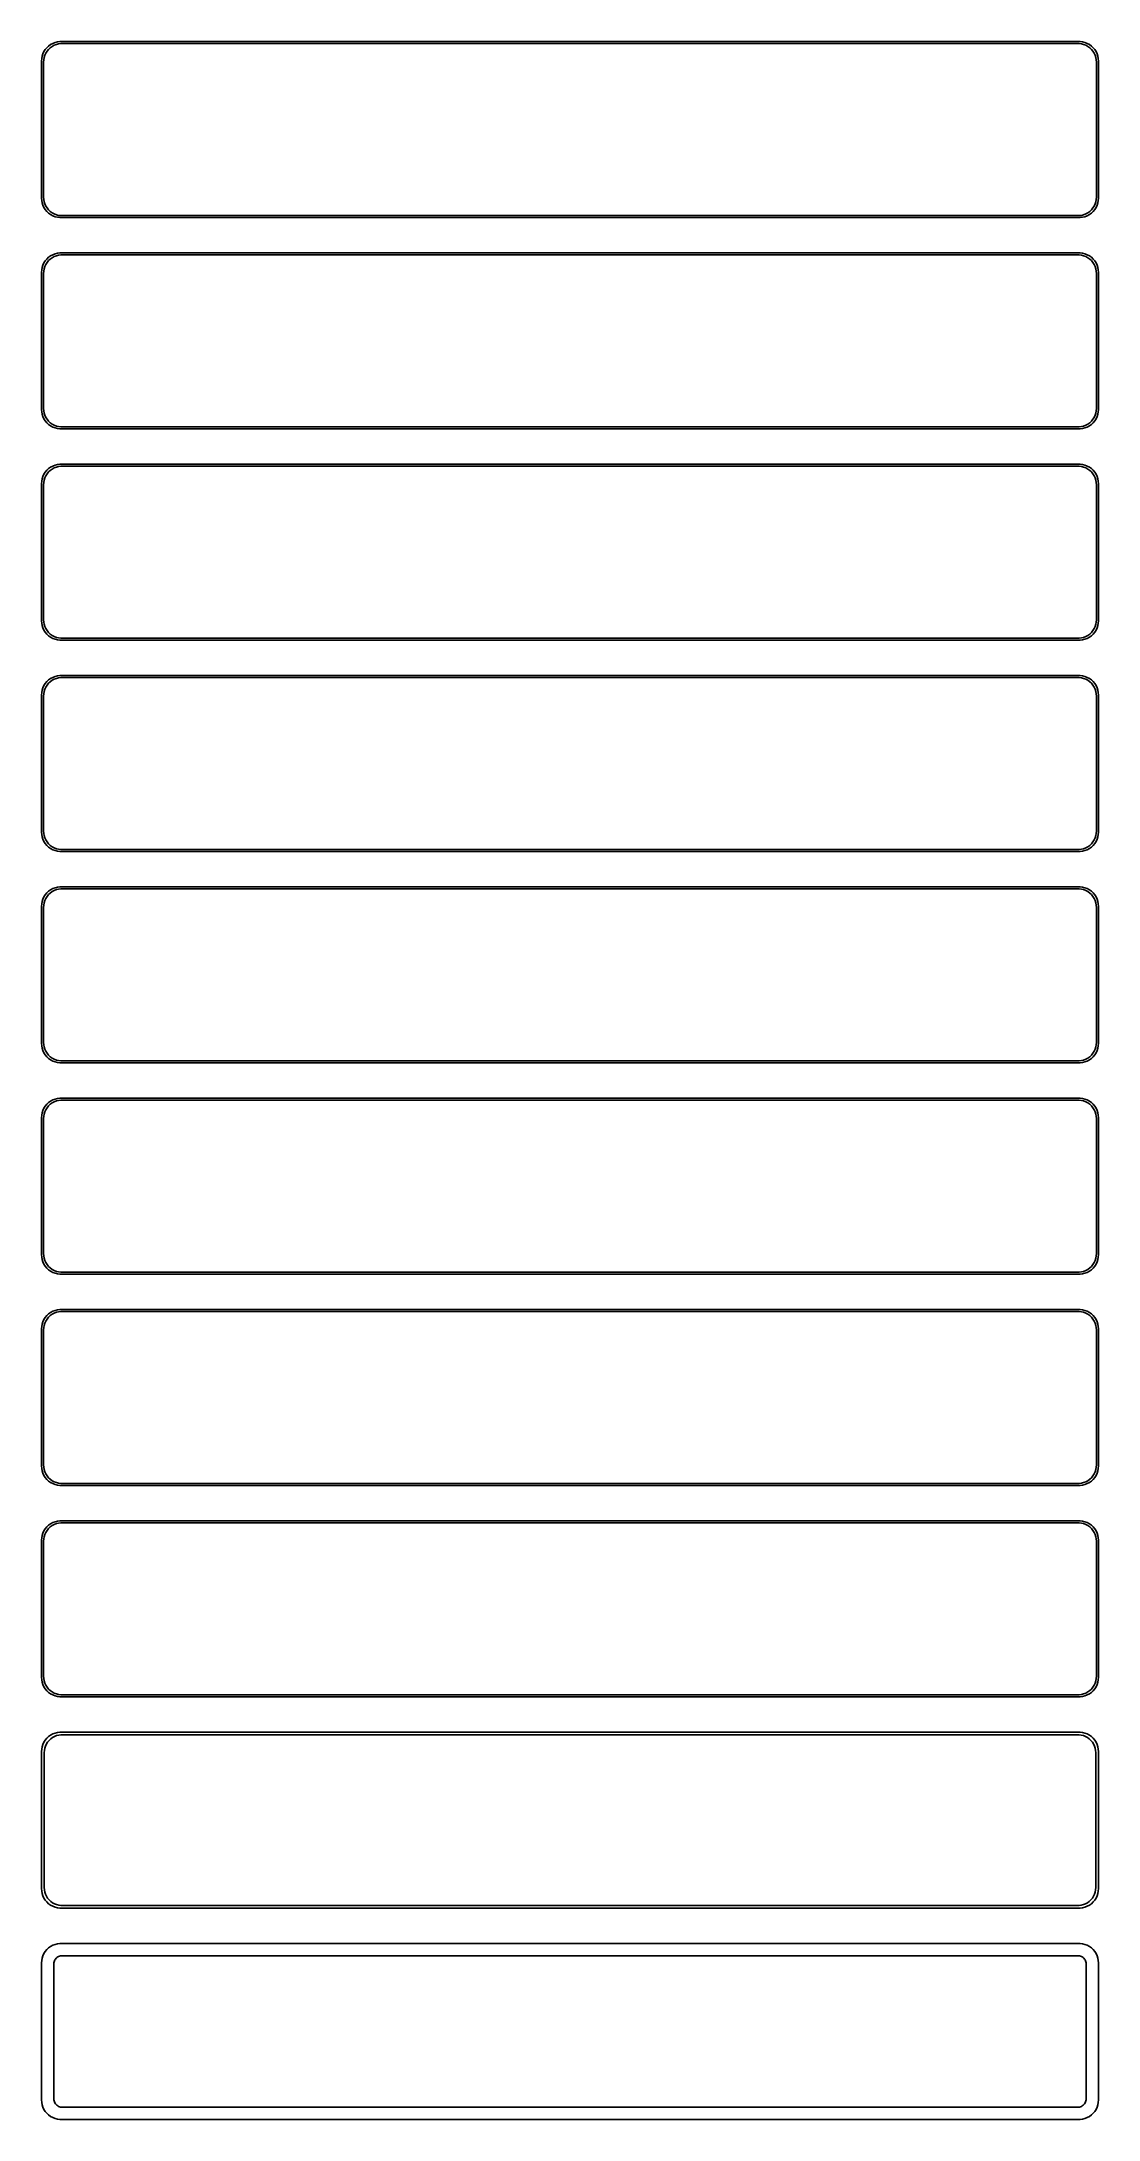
# Model space of a CAD drawing. Header units: metres. Extents: x -135 to 135, y 518 to 1048.
import ezdxf

# ---------------------------------------------------------------- set-up
doc = ezdxf.new("R2010")
doc.units = ezdxf.units.M

msp = doc.modelspace()

# ---------------------------------------------------------------- linework, layer by layer
for p, q in [((-134.045, 1046.44), (-134.382, 1045.91)), ((-133.645, 1046.92), (-134.045, 1046.44)), ((-133.912, 1045.54), (-133.593, 1046.04)), ((-133.187, 1047.35), (-133.645, 1046.92)), ((-133.593, 1046.04), (-133.213, 1046.5)), ((-133.213, 1046.5), (-132.778, 1046.91)), ((-132.679, 1047.72), (-133.187, 1047.35)), ((-132.778, 1046.91), (-132.295, 1047.26)), ((-132.129, 1048.02), (-132.679, 1047.72)), ((-132.295, 1047.26), (-131.772, 1047.55)), ((-131.545, 1048.26), (-132.129, 1048.02)), ((-131.772, 1047.55), (-131.218, 1047.77)), ((-130.937, 1048.41), (-131.545, 1048.26)), ((-131.218, 1047.77), (-130.64, 1047.92)), ((-130.314, 1048.49), (-130.937, 1048.41)), ((-130.64, 1047.92), (-130.048, 1047.99)), ((130.314, 1048.49), (-130.314, 1048.49)), ((-130.048, 1047.99), (130.048, 1047.99)), ((130.048, 1047.99), (130.64, 1047.92)), ((130.937, 1048.41), (130.314, 1048.49)), ((130.64, 1047.92), (131.218, 1047.77)), ((131.545, 1048.26), (130.937, 1048.41)), ((131.218, 1047.77), (131.772, 1047.55)), ((132.129, 1048.02), (131.545, 1048.26)), ((131.772, 1047.55), (132.295, 1047.26)), ((132.679, 1047.72), (132.129, 1048.02)), ((132.295, 1047.26), (132.778, 1046.91)), ((133.187, 1047.35), (132.679, 1047.72)), ((132.778, 1046.91), (133.213, 1046.5)), ((133.645, 1046.92), (133.187, 1047.35)), ((133.213, 1046.5), (133.593, 1046.04)), ((133.593, 1046.04), (133.912, 1045.54)), ((134.045, 1046.44), (133.645, 1046.92)), ((134.382, 1045.91), (134.045, 1046.44)), ((-134.961, 1044.13), (-135, 1043.5)), ((-135, 1043.5), (-135, 1008.5)), ((-134.843, 1044.74), (-134.961, 1044.13)), ((-134.649, 1045.34), (-134.843, 1044.74)), ((-134.382, 1045.91), (-134.649, 1045.34)), ((-134.5, 1043.25), (-134.463, 1043.85)), ((-134.5, 1008.75), (-134.5, 1043.25)), ((-134.463, 1043.85), (-134.351, 1044.43)), ((-134.351, 1044.43), (-134.166, 1045)), ((-134.166, 1045), (-133.912, 1045.54)), ((133.912, 1045.54), (134.166, 1045)), ((134.166, 1045), (134.351, 1044.43)), ((134.351, 1044.43), (134.463, 1043.85)), ((134.649, 1045.34), (134.382, 1045.91)), ((134.463, 1043.85), (134.5, 1043.25)), ((134.5, 1043.25), (134.5, 1008.75)), ((134.843, 1044.74), (134.649, 1045.34)), ((134.961, 1044.13), (134.843, 1044.74)), ((135, 1043.5), (134.961, 1044.13)), ((135, 1008.5), (135, 1043.5)), ((-135, 1008.5), (-134.961, 1007.87)), ((-134.961, 1007.87), (-134.843, 1007.26)), ((-134.843, 1007.26), (-134.649, 1006.66)), ((-134.649, 1006.66), (-134.382, 1006.09)), ((-134.463, 1008.15), (-134.5, 1008.75)), ((-134.351, 1007.57), (-134.463, 1008.15)), ((-134.382, 1006.09), (-134.045, 1005.56)), ((-134.166, 1007), (-134.351, 1007.57)), ((-133.912, 1006.46), (-134.166, 1007)), ((-134.045, 1005.56), (-133.645, 1005.08)), ((-133.593, 1005.96), (-133.912, 1006.46)), ((-133.645, 1005.08), (-133.187, 1004.65)), ((-133.213, 1005.5), (-133.593, 1005.96)), ((-132.778, 1005.09), (-133.213, 1005.5)), ((-133.187, 1004.65), (-132.679, 1004.28)), ((-132.295, 1004.74), (-132.778, 1005.09)), ((-132.679, 1004.28), (-132.129, 1003.98)), ((-131.772, 1004.45), (-132.295, 1004.74)), ((-132.129, 1003.98), (-131.545, 1003.74)), ((-131.218, 1004.23), (-131.772, 1004.45)), ((-131.545, 1003.74), (-130.937, 1003.59)), ((-130.64, 1004.08), (-131.218, 1004.23)), ((-130.937, 1003.59), (-130.314, 1003.51)), ((-130.048, 1004.01), (-130.64, 1004.08)), ((130.048, 1004.01), (-130.048, 1004.01)), ((130.64, 1004.08), (130.048, 1004.01)), ((130.314, 1003.51), (130.937, 1003.59)), ((131.218, 1004.23), (130.64, 1004.08)), ((130.937, 1003.59), (131.545, 1003.74)), ((131.772, 1004.45), (131.218, 1004.23)), ((131.545, 1003.74), (132.129, 1003.98)), ((132.295, 1004.74), (131.772, 1004.45)), ((132.129, 1003.98), (132.679, 1004.28)), ((132.778, 1005.09), (132.295, 1004.74)), ((132.679, 1004.28), (133.187, 1004.65)), ((133.213, 1005.5), (132.778, 1005.09)), ((133.187, 1004.65), (133.645, 1005.08)), ((133.593, 1005.96), (133.213, 1005.5)), ((133.912, 1006.46), (133.593, 1005.96)), ((133.645, 1005.08), (134.045, 1005.56)), ((134.166, 1007), (133.912, 1006.46)), ((134.045, 1005.56), (134.382, 1006.09)), ((134.351, 1007.57), (134.166, 1007)), ((134.463, 1008.15), (134.351, 1007.57)), ((134.382, 1006.09), (134.649, 1006.66)), ((134.5, 1008.75), (134.463, 1008.15)), ((134.649, 1006.66), (134.843, 1007.26)), ((134.843, 1007.26), (134.961, 1007.87)), ((134.961, 1007.87), (135, 1008.5)), ((-130.314, 1003.51), (130.314, 1003.51)), ((-133.187, 993.353), (-133.645, 992.923)), ((-132.679, 993.722), (-133.187, 993.353)), ((-132.778, 992.91), (-132.295, 993.261)), ((-132.129, 994.024), (-132.679, 993.722)), ((-132.295, 993.261), (-131.772, 993.548)), ((-131.545, 994.255), (-132.129, 994.024)), ((-131.772, 993.548), (-131.218, 993.768)), ((-130.937, 994.411), (-131.545, 994.255)), ((-131.218, 993.768), (-130.64, 993.916)), ((-130.314, 994.49), (-130.937, 994.411)), ((-130.64, 993.916), (-130.048, 993.991)), ((130.314, 994.49), (-130.314, 994.49)), ((-130.048, 993.991), (130.048, 993.991)), ((130.048, 993.991), (130.64, 993.916)), ((130.937, 994.411), (130.314, 994.49)), ((130.64, 993.916), (131.218, 993.768)), ((131.545, 994.255), (130.937, 994.411)), ((131.218, 993.768), (131.772, 993.548)), ((132.129, 994.024), (131.545, 994.255)), ((131.772, 993.548), (132.295, 993.261)), ((132.679, 993.722), (132.129, 994.024)), ((132.295, 993.261), (132.778, 992.91)), ((133.187, 993.353), (132.679, 993.722)), ((133.645, 992.923), (133.187, 993.353)), ((-134.961, 990.127), (-135, 989.5)), ((-135, 989.5), (-135, 954.5)), ((-134.843, 990.743), (-134.961, 990.127)), ((-134.649, 991.341), (-134.843, 990.743)), ((-134.382, 991.909), (-134.649, 991.341)), ((-134.5, 989.25), (-134.463, 989.845)), ((-134.5, 954.75), (-134.5, 989.25)), ((-134.463, 989.845), (-134.351, 990.431)), ((-134.045, 992.439), (-134.382, 991.909)), ((-134.351, 990.431), (-134.166, 990.999)), ((-134.166, 990.999), (-133.912, 991.538)), ((-133.645, 992.923), (-134.045, 992.439)), ((-133.912, 991.538), (-133.593, 992.042)), ((-133.593, 992.042), (-133.213, 992.502)), ((-133.213, 992.502), (-132.778, 992.91)), ((132.778, 992.91), (133.213, 992.502)), ((133.213, 992.502), (133.593, 992.042)), ((133.593, 992.042), (133.912, 991.538)), ((134.045, 992.439), (133.645, 992.923)), ((133.912, 991.538), (134.166, 990.999)), ((134.382, 991.909), (134.045, 992.439)), ((134.166, 990.999), (134.351, 990.431)), ((134.351, 990.431), (134.463, 989.845)), ((134.649, 991.341), (134.382, 991.909)), ((134.463, 989.845), (134.5, 989.25)), ((134.5, 989.25), (134.5, 954.75)), ((134.843, 990.743), (134.649, 991.341)), ((134.961, 990.127), (134.843, 990.743)), ((135, 989.5), (134.961, 990.127)), ((135, 954.5), (135, 989.5)), ((-135, 954.5), (-134.961, 953.873)), ((-134.961, 953.873), (-134.843, 953.257)), ((-134.843, 953.257), (-134.649, 952.659)), ((-134.649, 952.659), (-134.382, 952.091)), ((-134.463, 954.155), (-134.5, 954.75)), ((-134.351, 953.569), (-134.463, 954.155)), ((-134.382, 952.091), (-134.045, 951.561)), ((-134.166, 953.001), (-134.351, 953.569)), ((-133.912, 952.462), (-134.166, 953.001)), ((-134.045, 951.561), (-133.645, 951.077)), ((-133.593, 951.958), (-133.912, 952.462)), ((-133.645, 951.077), (-133.187, 950.647)), ((-133.213, 951.498), (-133.593, 951.958)), ((-132.778, 951.09), (-133.213, 951.498)), ((-133.187, 950.647), (-132.679, 950.278)), ((-132.295, 950.739), (-132.778, 951.09)), ((-131.772, 950.452), (-132.295, 950.739)), ((132.295, 950.739), (131.772, 950.452)), ((132.778, 951.09), (132.295, 950.739)), ((132.679, 950.278), (133.187, 950.647)), ((133.213, 951.498), (132.778, 951.09)), ((133.187, 950.647), (133.645, 951.077)), ((133.593, 951.958), (133.213, 951.498)), ((133.912, 952.462), (133.593, 951.958)), ((133.645, 951.077), (134.045, 951.561)), ((134.166, 953.001), (133.912, 952.462)), ((134.045, 951.561), (134.382, 952.091)), ((134.351, 953.569), (134.166, 953.001)), ((134.463, 954.155), (134.351, 953.569)), ((134.382, 952.091), (134.649, 952.659)), ((134.5, 954.75), (134.463, 954.155)), ((134.649, 952.659), (134.843, 953.257)), ((134.843, 953.257), (134.961, 953.873)), ((134.961, 953.873), (135, 954.5)), ((-132.679, 950.278), (-132.129, 949.976)), ((-132.129, 949.976), (-131.545, 949.745)), ((-131.218, 950.232), (-131.772, 950.452)), ((-131.545, 949.745), (-130.937, 949.589)), ((-130.64, 950.084), (-131.218, 950.232)), ((-130.937, 949.589), (-130.314, 949.51)), ((-130.048, 950.009), (-130.64, 950.084)), ((-130.314, 949.51), (130.314, 949.51)), ((130.048, 950.009), (-130.048, 950.009)), ((130.64, 950.084), (130.048, 950.009)), ((130.314, 949.51), (130.937, 949.589)), ((131.218, 950.232), (130.64, 950.084)), ((130.937, 949.589), (131.545, 949.745)), ((131.772, 950.452), (131.218, 950.232)), ((131.545, 949.745), (132.129, 949.976)), ((132.129, 949.976), (132.679, 950.278)), ((-132.129, 940.024), (-132.679, 939.722)), ((-131.545, 940.255), (-132.129, 940.024)), ((-130.937, 940.411), (-131.545, 940.255)), ((-131.218, 939.768), (-130.64, 939.916)), ((-130.314, 940.49), (-130.937, 940.411)), ((-130.64, 939.916), (-130.048, 939.991)), ((130.314, 940.49), (-130.314, 940.49)), ((-130.048, 939.991), (130.048, 939.991)), ((130.048, 939.991), (130.64, 939.916)), ((130.937, 940.411), (130.314, 940.49)), ((130.64, 939.916), (131.218, 939.768)), ((131.545, 940.255), (130.937, 940.411)), ((132.129, 940.024), (131.545, 940.255)), ((132.679, 939.722), (132.129, 940.024)), ((-134.961, 936.127), (-135, 935.5)), ((-135, 935.5), (-135, 900.5)), ((-134.843, 936.743), (-134.961, 936.127)), ((-134.649, 937.341), (-134.843, 936.743)), ((-134.382, 937.909), (-134.649, 937.341)), ((-134.5, 935.25), (-134.463, 935.845)), ((-134.5, 900.75), (-134.5, 935.25)), ((-134.463, 935.845), (-134.351, 936.431)), ((-134.045, 938.439), (-134.382, 937.909)), ((-134.351, 936.431), (-134.166, 936.999)), ((-134.166, 936.999), (-133.912, 937.538)), ((-133.645, 938.923), (-134.045, 938.439)), ((-133.912, 937.538), (-133.593, 938.042)), ((-133.187, 939.353), (-133.645, 938.923)), ((-133.593, 938.042), (-133.213, 938.502)), ((-133.213, 938.502), (-132.778, 938.91)), ((-132.679, 939.722), (-133.187, 939.353)), ((-132.778, 938.91), (-132.295, 939.261)), ((-132.295, 939.261), (-131.772, 939.548)), ((-131.772, 939.548), (-131.218, 939.768)), ((131.218, 939.768), (131.772, 939.548)), ((131.772, 939.548), (132.295, 939.261)), ((132.295, 939.261), (132.778, 938.91)), ((133.187, 939.353), (132.679, 939.722)), ((132.778, 938.91), (133.213, 938.502)), ((133.645, 938.923), (133.187, 939.353)), ((133.213, 938.502), (133.593, 938.042)), ((133.593, 938.042), (133.912, 937.538)), ((134.045, 938.439), (133.645, 938.923)), ((133.912, 937.538), (134.166, 936.999)), ((134.382, 937.909), (134.045, 938.439)), ((134.166, 936.999), (134.351, 936.431)), ((134.351, 936.431), (134.463, 935.845)), ((134.649, 937.341), (134.382, 937.909)), ((134.463, 935.845), (134.5, 935.25)), ((134.5, 935.25), (134.5, 900.75)), ((134.843, 936.743), (134.649, 937.341)), ((134.961, 936.127), (134.843, 936.743)), ((135, 935.5), (134.961, 936.127)), ((135, 900.5), (135, 935.5)), ((-135, 900.5), (-134.961, 899.873)), ((-134.961, 899.873), (-134.843, 899.257)), ((-134.843, 899.257), (-134.649, 898.659)), ((-134.649, 898.659), (-134.382, 898.091)), ((-134.463, 900.155), (-134.5, 900.75)), ((-134.351, 899.569), (-134.463, 900.155)), ((-134.382, 898.091), (-134.045, 897.561)), ((-134.166, 899.001), (-134.351, 899.569)), ((-133.912, 898.462), (-134.166, 899.001)), ((-134.045, 897.561), (-133.645, 897.077)), ((-133.593, 897.958), (-133.912, 898.462)), ((-133.213, 897.498), (-133.593, 897.958)), ((-132.778, 897.09), (-133.213, 897.498)), ((133.213, 897.498), (132.778, 897.09)), ((133.593, 897.958), (133.213, 897.498)), ((133.912, 898.462), (133.593, 897.958)), ((133.645, 897.077), (134.045, 897.561)), ((134.166, 899.001), (133.912, 898.462)), ((134.045, 897.561), (134.382, 898.091)), ((134.351, 899.569), (134.166, 899.001)), ((134.463, 900.155), (134.351, 899.569)), ((134.382, 898.091), (134.649, 898.659)), ((134.5, 900.75), (134.463, 900.155)), ((134.649, 898.659), (134.843, 899.257)), ((134.843, 899.257), (134.961, 899.873)), ((134.961, 899.873), (135, 900.5)), ((-133.645, 897.077), (-133.187, 896.647)), ((-133.187, 896.647), (-132.679, 896.278)), ((-132.295, 896.739), (-132.778, 897.09)), ((-132.679, 896.278), (-132.129, 895.976)), ((-131.772, 896.452), (-132.295, 896.739)), ((-132.129, 895.976), (-131.545, 895.745)), ((-131.218, 896.232), (-131.772, 896.452)), ((-131.545, 895.745), (-130.937, 895.589)), ((-130.64, 896.084), (-131.218, 896.232)), ((-130.937, 895.589), (-130.314, 895.51)), ((-130.048, 896.009), (-130.64, 896.084)), ((-130.314, 895.51), (130.314, 895.51)), ((130.048, 896.009), (-130.048, 896.009)), ((130.64, 896.084), (130.048, 896.009)), ((130.314, 895.51), (130.937, 895.589)), ((131.218, 896.232), (130.64, 896.084)), ((130.937, 895.589), (131.545, 895.745)), ((131.772, 896.452), (131.218, 896.232)), ((131.545, 895.745), (132.129, 895.976)), ((132.295, 896.739), (131.772, 896.452)), ((132.129, 895.976), (132.679, 896.278)), ((132.778, 897.09), (132.295, 896.739)), ((132.679, 896.278), (133.187, 896.647)), ((133.187, 896.647), (133.645, 897.077)), ((-134.961, 882.127), (-135, 881.5)), ((-135, 881.5), (-135, 846.5)), ((-134.843, 882.743), (-134.961, 882.127)), ((-134.649, 883.341), (-134.843, 882.743)), ((-134.382, 883.909), (-134.649, 883.341)), ((-134.5, 881.25), (-134.463, 881.845)), ((-134.463, 881.845), (-134.351, 882.431)), ((-134.045, 884.439), (-134.382, 883.909)), ((-134.351, 882.431), (-134.166, 882.999)), ((-134.166, 882.999), (-133.912, 883.538)), ((-133.645, 884.923), (-134.045, 884.439)), ((-133.912, 883.538), (-133.593, 884.042)), ((-133.187, 885.353), (-133.645, 884.923)), ((-133.593, 884.042), (-133.213, 884.502)), ((-133.213, 884.502), (-132.778, 884.91)), ((-132.679, 885.722), (-133.187, 885.353)), ((-132.778, 884.91), (-132.295, 885.261)), ((-132.129, 886.024), (-132.679, 885.722)), ((-132.295, 885.261), (-131.772, 885.548)), ((-131.545, 886.255), (-132.129, 886.024)), ((-131.772, 885.548), (-131.218, 885.768)), ((-130.937, 886.411), (-131.545, 886.255)), ((-131.218, 885.768), (-130.64, 885.916)), ((-130.314, 886.49), (-130.937, 886.411)), ((-130.64, 885.916), (-130.048, 885.991)), ((130.314, 886.49), (-130.314, 886.49)), ((-130.048, 885.991), (130.048, 885.991)), ((130.048, 885.991), (130.64, 885.916)), ((130.937, 886.411), (130.314, 886.49)), ((130.64, 885.916), (131.218, 885.768)), ((131.545, 886.255), (130.937, 886.411)), ((131.218, 885.768), (131.772, 885.548)), ((132.129, 886.024), (131.545, 886.255)), ((131.772, 885.548), (132.295, 885.261)), ((132.679, 885.722), (132.129, 886.024)), ((132.295, 885.261), (132.778, 884.91)), ((133.187, 885.353), (132.679, 885.722)), ((132.778, 884.91), (133.213, 884.502)), ((133.645, 884.923), (133.187, 885.353)), ((133.213, 884.502), (133.593, 884.042)), ((133.593, 884.042), (133.912, 883.538)), ((134.045, 884.439), (133.645, 884.923)), ((133.912, 883.538), (134.166, 882.999)), ((134.382, 883.909), (134.045, 884.439)), ((134.166, 882.999), (134.351, 882.431)), ((134.351, 882.431), (134.463, 881.845)), ((134.649, 883.341), (134.382, 883.909)), ((134.463, 881.845), (134.5, 881.25)), ((134.843, 882.743), (134.649, 883.341)), ((134.961, 882.127), (134.843, 882.743)), ((135, 881.5), (134.961, 882.127)), ((135, 846.5), (135, 881.5)), ((-134.5, 846.75), (-134.5, 881.25)), ((134.5, 881.25), (134.5, 846.75)), ((-135, 846.5), (-134.961, 845.873)), ((-134.961, 845.873), (-134.843, 845.257)), ((-134.843, 845.257), (-134.649, 844.659)), ((-134.649, 844.659), (-134.382, 844.091)), ((-134.463, 846.155), (-134.5, 846.75)), ((-134.351, 845.569), (-134.463, 846.155)), ((-134.166, 845.001), (-134.351, 845.569)), ((-133.912, 844.462), (-134.166, 845.001)), ((-133.593, 843.958), (-133.912, 844.462)), ((133.912, 844.462), (133.593, 843.958)), ((134.166, 845.001), (133.912, 844.462)), ((134.351, 845.569), (134.166, 845.001)), ((134.463, 846.155), (134.351, 845.569)), ((134.382, 844.091), (134.649, 844.659)), ((134.5, 846.75), (134.463, 846.155)), ((134.649, 844.659), (134.843, 845.257)), ((134.843, 845.257), (134.961, 845.873)), ((134.961, 845.873), (135, 846.5)), ((-134.382, 844.091), (-134.045, 843.561)), ((-134.045, 843.561), (-133.645, 843.077)), ((-133.645, 843.077), (-133.187, 842.647)), ((-133.213, 843.498), (-133.593, 843.958)), ((-132.778, 843.09), (-133.213, 843.498)), ((-133.187, 842.647), (-132.679, 842.278)), ((-132.295, 842.739), (-132.778, 843.09)), ((-132.679, 842.278), (-132.129, 841.976)), ((-131.772, 842.452), (-132.295, 842.739)), ((-132.129, 841.976), (-131.545, 841.745)), ((-131.218, 842.232), (-131.772, 842.452)), ((-131.545, 841.745), (-130.937, 841.589)), ((-130.64, 842.084), (-131.218, 842.232)), ((-130.937, 841.589), (-130.314, 841.51)), ((-130.048, 842.009), (-130.64, 842.084)), ((-130.314, 841.51), (130.314, 841.51)), ((130.048, 842.009), (-130.048, 842.009)), ((130.64, 842.084), (130.048, 842.009)), ((130.314, 841.51), (130.937, 841.589)), ((131.218, 842.232), (130.64, 842.084)), ((130.937, 841.589), (131.545, 841.745)), ((131.772, 842.452), (131.218, 842.232)), ((131.545, 841.745), (132.129, 841.976)), ((132.295, 842.739), (131.772, 842.452)), ((132.129, 841.976), (132.679, 842.278)), ((132.778, 843.09), (132.295, 842.739)), ((132.679, 842.278), (133.187, 842.647)), ((133.213, 843.498), (132.778, 843.09)), ((133.187, 842.647), (133.645, 843.077)), ((133.593, 843.958), (133.213, 843.498)), ((133.645, 843.077), (134.045, 843.561)), ((134.045, 843.561), (134.382, 844.091)), ((-134.843, 828.743), (-134.961, 828.127)), ((-134.649, 829.341), (-134.843, 828.743)), ((-134.382, 829.909), (-134.649, 829.341)), ((-134.463, 827.845), (-134.351, 828.431)), ((-134.045, 830.439), (-134.382, 829.909)), ((-134.351, 828.431), (-134.166, 828.999)), ((-134.166, 828.999), (-133.912, 829.538)), ((-133.645, 830.923), (-134.045, 830.439)), ((-133.912, 829.538), (-133.593, 830.042)), ((-133.187, 831.353), (-133.645, 830.923)), ((-133.593, 830.042), (-133.213, 830.502)), ((-133.213, 830.502), (-132.778, 830.91)), ((-132.679, 831.722), (-133.187, 831.353)), ((-132.778, 830.91), (-132.295, 831.261)), ((-132.129, 832.024), (-132.679, 831.722)), ((-132.295, 831.261), (-131.772, 831.548)), ((-131.545, 832.255), (-132.129, 832.024)), ((-131.772, 831.548), (-131.218, 831.768)), ((-130.937, 832.411), (-131.545, 832.255)), ((-131.218, 831.768), (-130.64, 831.916)), ((-130.314, 832.49), (-130.937, 832.411)), ((-130.64, 831.916), (-130.048, 831.991)), ((130.314, 832.49), (-130.314, 832.49)), ((-130.048, 831.991), (130.048, 831.991)), ((130.048, 831.991), (130.64, 831.916)), ((130.937, 832.411), (130.314, 832.49)), ((130.64, 831.916), (131.218, 831.768)), ((131.545, 832.255), (130.937, 832.411)), ((131.218, 831.768), (131.772, 831.548)), ((132.129, 832.024), (131.545, 832.255)), ((131.772, 831.548), (132.295, 831.261)), ((132.679, 831.722), (132.129, 832.024)), ((132.295, 831.261), (132.778, 830.91)), ((133.187, 831.353), (132.679, 831.722)), ((132.778, 830.91), (133.213, 830.502)), ((133.645, 830.923), (133.187, 831.353)), ((133.213, 830.502), (133.593, 830.042)), ((133.593, 830.042), (133.912, 829.538)), ((134.045, 830.439), (133.645, 830.923)), ((133.912, 829.538), (134.166, 828.999)), ((134.382, 829.909), (134.045, 830.439)), ((134.166, 828.999), (134.351, 828.431)), ((134.351, 828.431), (134.463, 827.845)), ((134.649, 829.341), (134.382, 829.909)), ((134.843, 828.743), (134.649, 829.341)), ((134.961, 828.127), (134.843, 828.743)), ((-134.961, 828.127), (-135, 827.5)), ((-135, 827.5), (-135, 792.5)), ((-134.5, 827.25), (-134.463, 827.845)), ((-134.5, 792.75), (-134.5, 827.25)), ((134.463, 827.845), (134.5, 827.25)), ((134.5, 827.25), (134.5, 792.75)), ((135, 827.5), (134.961, 828.127)), ((135, 792.5), (135, 827.5)), ((-135, 792.5), (-134.961, 791.873)), ((-134.961, 791.873), (-134.843, 791.257)), ((-134.843, 791.257), (-134.649, 790.659)), ((-134.463, 792.155), (-134.5, 792.75)), ((-134.351, 791.569), (-134.463, 792.155)), ((-134.166, 791.001), (-134.351, 791.569)), ((134.351, 791.569), (134.166, 791.001)), ((134.463, 792.155), (134.351, 791.569)), ((134.5, 792.75), (134.463, 792.155)), ((134.649, 790.659), (134.843, 791.257)), ((134.843, 791.257), (134.961, 791.873)), ((134.961, 791.873), (135, 792.5)), ((-134.649, 790.659), (-134.382, 790.091)), ((-134.382, 790.091), (-134.045, 789.561)), ((-133.912, 790.462), (-134.166, 791.001)), ((-134.045, 789.561), (-133.645, 789.077)), ((-133.593, 789.958), (-133.912, 790.462)), ((-133.645, 789.077), (-133.187, 788.647)), ((-133.213, 789.498), (-133.593, 789.958)), ((-132.778, 789.09), (-133.213, 789.498)), ((-133.187, 788.647), (-132.679, 788.278)), ((-132.295, 788.739), (-132.778, 789.09)), ((-132.679, 788.278), (-132.129, 787.976)), ((-131.772, 788.452), (-132.295, 788.739)), ((-132.129, 787.976), (-131.545, 787.745)), ((-131.218, 788.232), (-131.772, 788.452)), ((-131.545, 787.745), (-130.937, 787.589)), ((-130.64, 788.084), (-131.218, 788.232)), ((-130.937, 787.589), (-130.314, 787.51)), ((-130.048, 788.009), (-130.64, 788.084)), ((-130.314, 787.51), (130.314, 787.51)), ((130.048, 788.009), (-130.048, 788.009)), ((130.64, 788.084), (130.048, 788.009)), ((130.314, 787.51), (130.937, 787.589)), ((131.218, 788.232), (130.64, 788.084)), ((130.937, 787.589), (131.545, 787.745)), ((131.772, 788.452), (131.218, 788.232)), ((131.545, 787.745), (132.129, 787.976)), ((132.295, 788.739), (131.772, 788.452)), ((132.129, 787.976), (132.679, 788.278)), ((132.778, 789.09), (132.295, 788.739)), ((132.679, 788.278), (133.187, 788.647)), ((133.213, 789.498), (132.778, 789.09)), ((133.187, 788.647), (133.645, 789.077)), ((133.593, 789.958), (133.213, 789.498)), ((133.912, 790.462), (133.593, 789.958)), ((133.645, 789.077), (134.045, 789.561)), ((134.166, 791.001), (133.912, 790.462)), ((134.045, 789.561), (134.382, 790.091)), ((134.382, 790.091), (134.649, 790.659)), ((-134.649, 775.341), (-134.843, 774.743)), ((-134.382, 775.909), (-134.649, 775.341)), ((-134.045, 776.439), (-134.382, 775.909)), ((-134.166, 774.999), (-133.912, 775.538)), ((-133.645, 776.923), (-134.045, 776.439)), ((-133.912, 775.538), (-133.593, 776.042)), ((-133.187, 777.353), (-133.645, 776.923)), ((-133.593, 776.042), (-133.213, 776.502)), ((-133.213, 776.502), (-132.778, 776.91)), ((-132.679, 777.722), (-133.187, 777.353)), ((-132.778, 776.91), (-132.295, 777.261)), ((-132.129, 778.024), (-132.679, 777.722)), ((-132.295, 777.261), (-131.772, 777.548)), ((-131.545, 778.255), (-132.129, 778.024)), ((-131.772, 777.548), (-131.218, 777.768)), ((-130.937, 778.411), (-131.545, 778.255)), ((-131.218, 777.768), (-130.64, 777.916)), ((-130.314, 778.49), (-130.937, 778.411)), ((-130.64, 777.916), (-130.048, 777.991)), ((130.314, 778.49), (-130.314, 778.49)), ((-130.048, 777.991), (130.048, 777.991)), ((130.048, 777.991), (130.64, 777.916)), ((130.937, 778.411), (130.314, 778.49)), ((130.64, 777.916), (131.218, 777.768)), ((131.545, 778.255), (130.937, 778.411)), ((131.218, 777.768), (131.772, 777.548)), ((132.129, 778.024), (131.545, 778.255)), ((131.772, 777.548), (132.295, 777.261)), ((132.679, 777.722), (132.129, 778.024)), ((132.295, 777.261), (132.778, 776.91)), ((133.187, 777.353), (132.679, 777.722)), ((132.778, 776.91), (133.213, 776.502)), ((133.645, 776.923), (133.187, 777.353)), ((133.213, 776.502), (133.593, 776.042)), ((133.593, 776.042), (133.912, 775.538)), ((134.045, 776.439), (133.645, 776.923)), ((133.912, 775.538), (134.166, 774.999)), ((134.382, 775.909), (134.045, 776.439)), ((134.649, 775.341), (134.382, 775.909)), ((134.843, 774.743), (134.649, 775.341)), ((-134.961, 774.127), (-135, 773.5)), ((-135, 773.5), (-135, 738.5)), ((-134.843, 774.743), (-134.961, 774.127)), ((-134.5, 773.25), (-134.463, 773.845)), ((-134.5, 738.75), (-134.5, 773.25)), ((-134.463, 773.845), (-134.351, 774.431)), ((-134.351, 774.431), (-134.166, 774.999)), ((134.166, 774.999), (134.351, 774.431)), ((134.351, 774.431), (134.463, 773.845)), ((134.463, 773.845), (134.5, 773.25)), ((134.5, 773.25), (134.5, 738.75)), ((134.961, 774.127), (134.843, 774.743)), ((135, 773.5), (134.961, 774.127)), ((135, 738.5), (135, 773.5)), ((-135, 738.5), (-134.961, 737.873)), ((-134.463, 738.155), (-134.5, 738.75)), ((-134.351, 737.569), (-134.463, 738.155)), ((134.463, 738.155), (134.351, 737.569)), ((134.5, 738.75), (134.463, 738.155)), ((134.961, 737.873), (135, 738.5)), ((-134.961, 737.873), (-134.843, 737.257)), ((-134.843, 737.257), (-134.649, 736.659)), ((-134.649, 736.659), (-134.382, 736.091)), ((-134.382, 736.091), (-134.045, 735.561)), ((-134.166, 737.001), (-134.351, 737.569)), ((-133.912, 736.462), (-134.166, 737.001)), ((-134.045, 735.561), (-133.645, 735.077)), ((-133.593, 735.958), (-133.912, 736.462)), ((-133.645, 735.077), (-133.187, 734.647)), ((-133.213, 735.498), (-133.593, 735.958)), ((-132.778, 735.09), (-133.213, 735.498)), ((-133.187, 734.647), (-132.679, 734.278)), ((-132.295, 734.739), (-132.778, 735.09)), ((-132.679, 734.278), (-132.129, 733.976)), ((-131.772, 734.452), (-132.295, 734.739)), ((-132.129, 733.976), (-131.545, 733.745)), ((-131.218, 734.232), (-131.772, 734.452)), ((-131.545, 733.745), (-130.937, 733.589)), ((-130.64, 734.084), (-131.218, 734.232)), ((-130.937, 733.589), (-130.314, 733.51)), ((-130.048, 734.009), (-130.64, 734.084)), ((-130.314, 733.51), (130.314, 733.51)), ((130.048, 734.009), (-130.048, 734.009)), ((130.64, 734.084), (130.048, 734.009)), ((130.314, 733.51), (130.937, 733.589)), ((131.218, 734.232), (130.64, 734.084)), ((130.937, 733.589), (131.545, 733.745)), ((131.772, 734.452), (131.218, 734.232)), ((131.545, 733.745), (132.129, 733.976)), ((132.295, 734.739), (131.772, 734.452)), ((132.129, 733.976), (132.679, 734.278)), ((132.778, 735.09), (132.295, 734.739)), ((132.679, 734.278), (133.187, 734.647)), ((133.213, 735.498), (132.778, 735.09)), ((133.187, 734.647), (133.645, 735.077)), ((133.593, 735.958), (133.213, 735.498)), ((133.912, 736.462), (133.593, 735.958)), ((133.645, 735.077), (134.045, 735.561)), ((134.166, 737.001), (133.912, 736.462)), ((134.045, 735.561), (134.382, 736.091)), ((134.351, 737.569), (134.166, 737.001)), ((134.382, 736.091), (134.649, 736.659)), ((134.649, 736.659), (134.843, 737.257)), ((134.843, 737.257), (134.961, 737.873)), ((-134.045, 722.439), (-134.382, 721.909)), ((-133.645, 722.923), (-134.045, 722.439)), ((-133.187, 723.353), (-133.645, 722.923)), ((-133.593, 722.042), (-133.213, 722.502)), ((-133.213, 722.502), (-132.778, 722.91)), ((-132.679, 723.722), (-133.187, 723.353)), ((-132.778, 722.91), (-132.295, 723.261)), ((-132.129, 724.024), (-132.679, 723.722)), ((-132.295, 723.261), (-131.772, 723.548)), ((-131.545, 724.255), (-132.129, 724.024)), ((-131.772, 723.548), (-131.218, 723.768)), ((-130.937, 724.411), (-131.545, 724.255)), ((-131.218, 723.768), (-130.64, 723.916)), ((-130.314, 724.49), (-130.937, 724.411)), ((-130.64, 723.916), (-130.048, 723.991)), ((130.314, 724.49), (-130.314, 724.49)), ((-130.048, 723.991), (130.048, 723.991)), ((130.048, 723.991), (130.64, 723.916)), ((130.937, 724.411), (130.314, 724.49)), ((130.64, 723.916), (131.218, 723.768)), ((131.545, 724.255), (130.937, 724.411)), ((131.218, 723.768), (131.772, 723.548)), ((132.129, 724.024), (131.545, 724.255)), ((131.772, 723.548), (132.295, 723.261)), ((132.679, 723.722), (132.129, 724.024)), ((132.295, 723.261), (132.778, 722.91)), ((133.187, 723.353), (132.679, 723.722)), ((132.778, 722.91), (133.213, 722.502)), ((133.645, 722.923), (133.187, 723.353)), ((133.213, 722.502), (133.593, 722.042)), ((134.045, 722.439), (133.645, 722.923)), ((134.382, 721.909), (134.045, 722.439)), ((-134.961, 720.127), (-135, 719.5)), ((-135, 719.5), (-135, 684.5)), ((-134.843, 720.743), (-134.961, 720.127)), ((-134.649, 721.341), (-134.843, 720.743)), ((-134.382, 721.909), (-134.649, 721.341)), ((-134.5, 719.25), (-134.463, 719.845)), ((-134.5, 684.75), (-134.5, 719.25)), ((-134.463, 719.845), (-134.351, 720.431)), ((-134.351, 720.431), (-134.166, 720.999)), ((-134.166, 720.999), (-133.912, 721.538)), ((-133.912, 721.538), (-133.593, 722.042)), ((133.593, 722.042), (133.912, 721.538)), ((133.912, 721.538), (134.166, 720.999)), ((134.166, 720.999), (134.351, 720.431)), ((134.351, 720.431), (134.463, 719.845)), ((134.649, 721.341), (134.382, 721.909)), ((134.463, 719.845), (134.5, 719.25)), ((134.5, 719.25), (134.5, 684.75)), ((134.843, 720.743), (134.649, 721.341)), ((134.961, 720.127), (134.843, 720.743)), ((135, 719.5), (134.961, 720.127)), ((135, 684.5), (135, 719.5)), ((-135, 684.5), (-134.961, 683.873)), ((-134.961, 683.873), (-134.843, 683.257)), ((-134.843, 683.257), (-134.649, 682.659)), ((-134.649, 682.659), (-134.382, 682.091)), ((-134.463, 684.155), (-134.5, 684.75)), ((-134.351, 683.569), (-134.463, 684.155)), ((-134.382, 682.091), (-134.045, 681.561)), ((-134.166, 683.001), (-134.351, 683.569)), ((-133.912, 682.462), (-134.166, 683.001)), ((-134.045, 681.561), (-133.645, 681.077)), ((-133.593, 681.958), (-133.912, 682.462)), ((-133.645, 681.077), (-133.187, 680.647)), ((-133.213, 681.498), (-133.593, 681.958)), ((-132.778, 681.09), (-133.213, 681.498)), ((-133.187, 680.647), (-132.679, 680.278)), ((-132.295, 680.739), (-132.778, 681.09)), ((-132.679, 680.278), (-132.129, 679.976)), ((-131.772, 680.452), (-132.295, 680.739)), ((-132.129, 679.976), (-131.545, 679.745)), ((-131.218, 680.232), (-131.772, 680.452)), ((-131.545, 679.745), (-130.937, 679.589)), ((-130.64, 680.084), (-131.218, 680.232)), ((-130.048, 680.009), (-130.64, 680.084)), ((130.048, 680.009), (-130.048, 680.009)), ((130.64, 680.084), (130.048, 680.009)), ((131.218, 680.232), (130.64, 680.084)), ((130.937, 679.589), (131.545, 679.745)), ((131.772, 680.452), (131.218, 680.232)), ((131.545, 679.745), (132.129, 679.976)), ((132.295, 680.739), (131.772, 680.452)), ((132.129, 679.976), (132.679, 680.278)), ((132.778, 681.09), (132.295, 680.739)), ((132.679, 680.278), (133.187, 680.647)), ((133.213, 681.498), (132.778, 681.09)), ((133.187, 680.647), (133.645, 681.077)), ((133.593, 681.958), (133.213, 681.498)), ((133.912, 682.462), (133.593, 681.958)), ((133.645, 681.077), (134.045, 681.561)), ((134.166, 683.001), (133.912, 682.462)), ((134.045, 681.561), (134.382, 682.091)), ((134.351, 683.569), (134.166, 683.001)), ((134.463, 684.155), (134.351, 683.569)), ((134.382, 682.091), (134.649, 682.659)), ((134.5, 684.75), (134.463, 684.155)), ((134.649, 682.659), (134.843, 683.257)), ((134.843, 683.257), (134.961, 683.873)), ((134.961, 683.873), (135, 684.5)), ((-130.937, 679.589), (-130.314, 679.51)), ((-130.314, 679.51), (130.314, 679.51)), ((130.314, 679.51), (130.937, 679.589)), ((-133.187, 669.353), (-133.645, 668.923)), ((-132.679, 669.722), (-133.187, 669.353)), ((-132.778, 668.91), (-132.295, 669.261)), ((-132.129, 670.024), (-132.679, 669.722)), ((-132.295, 669.261), (-131.772, 669.548)), ((-131.545, 670.255), (-132.129, 670.024)), ((-131.772, 669.548), (-131.218, 669.768)), ((-130.937, 670.411), (-131.545, 670.255)), ((-131.218, 669.768), (-130.64, 669.916)), ((-130.314, 670.49), (-130.937, 670.411)), ((-130.64, 669.916), (-130.048, 669.991)), ((130.314, 670.49), (-130.314, 670.49)), ((-130.048, 669.991), (130.048, 669.991)), ((130.048, 669.991), (130.64, 669.916)), ((130.937, 670.411), (130.314, 670.49)), ((130.64, 669.916), (131.218, 669.768)), ((131.545, 670.255), (130.937, 670.411)), ((131.218, 669.768), (131.772, 669.548)), ((132.129, 670.024), (131.545, 670.255)), ((131.772, 669.548), (132.295, 669.261)), ((132.679, 669.722), (132.129, 670.024)), ((132.295, 669.261), (132.778, 668.91)), ((133.187, 669.353), (132.679, 669.722)), ((133.645, 668.923), (133.187, 669.353)), ((-134.961, 666.127), (-135, 665.5)), ((-135, 665.5), (-135, 630.5)), ((-134.843, 666.743), (-134.961, 666.127)), ((-134.649, 667.341), (-134.843, 666.743)), ((-134.382, 667.909), (-134.649, 667.341)), ((-134.5, 665.25), (-134.463, 665.845)), ((-134.5, 630.75), (-134.5, 665.25)), ((-134.463, 665.845), (-134.351, 666.431)), ((-134.045, 668.439), (-134.382, 667.909)), ((-134.351, 666.431), (-134.166, 666.999)), ((-134.166, 666.999), (-133.912, 667.538)), ((-133.645, 668.923), (-134.045, 668.439)), ((-133.912, 667.538), (-133.593, 668.042)), ((-133.593, 668.042), (-133.213, 668.502)), ((-133.213, 668.502), (-132.778, 668.91)), ((132.778, 668.91), (133.213, 668.502)), ((133.213, 668.502), (133.593, 668.042)), ((133.593, 668.042), (133.912, 667.538)), ((134.045, 668.439), (133.645, 668.923)), ((133.912, 667.538), (134.166, 666.999)), ((134.382, 667.909), (134.045, 668.439)), ((134.166, 666.999), (134.351, 666.431)), ((134.351, 666.431), (134.463, 665.845)), ((134.649, 667.341), (134.382, 667.909)), ((134.463, 665.845), (134.5, 665.25)), ((134.5, 665.25), (134.5, 630.75)), ((134.843, 666.743), (134.649, 667.341)), ((134.961, 666.127), (134.843, 666.743)), ((135, 665.5), (134.961, 666.127)), ((135, 630.5), (135, 665.5)), ((-135, 630.5), (-134.961, 629.873)), ((-134.961, 629.873), (-134.843, 629.257)), ((-134.843, 629.257), (-134.649, 628.659)), ((-134.649, 628.659), (-134.382, 628.091)), ((-134.463, 630.155), (-134.5, 630.75)), ((-134.351, 629.569), (-134.463, 630.155)), ((-134.382, 628.091), (-134.045, 627.561)), ((-134.166, 629.001), (-134.351, 629.569)), ((-133.912, 628.462), (-134.166, 629.001)), ((-134.045, 627.561), (-133.645, 627.077)), ((-133.593, 627.958), (-133.912, 628.462)), ((-133.645, 627.077), (-133.187, 626.647)), ((-133.213, 627.498), (-133.593, 627.958)), ((-132.778, 627.09), (-133.213, 627.498)), ((-133.187, 626.647), (-132.679, 626.278)), ((-132.295, 626.739), (-132.778, 627.09)), ((-131.772, 626.452), (-132.295, 626.739)), ((132.295, 626.739), (131.772, 626.452)), ((132.778, 627.09), (132.295, 626.739)), ((132.679, 626.278), (133.187, 626.647)), ((133.213, 627.498), (132.778, 627.09)), ((133.187, 626.647), (133.645, 627.077)), ((133.593, 627.958), (133.213, 627.498)), ((133.912, 628.462), (133.593, 627.958)), ((133.645, 627.077), (134.045, 627.561)), ((134.166, 629.001), (133.912, 628.462)), ((134.045, 627.561), (134.382, 628.091)), ((134.351, 629.569), (134.166, 629.001)), ((134.463, 630.155), (134.351, 629.569)), ((134.382, 628.091), (134.649, 628.659)), ((134.5, 630.75), (134.463, 630.155)), ((134.649, 628.659), (134.843, 629.257)), ((134.843, 629.257), (134.961, 629.873)), ((134.961, 629.873), (135, 630.5)), ((-132.679, 626.278), (-132.129, 625.976)), ((-132.129, 625.976), (-131.545, 625.745)), ((-131.218, 626.232), (-131.772, 626.452)), ((-131.545, 625.745), (-130.937, 625.589)), ((-130.64, 626.084), (-131.218, 626.232)), ((-130.937, 625.589), (-130.314, 625.51)), ((-130.048, 626.009), (-130.64, 626.084)), ((-130.314, 625.51), (130.314, 625.51)), ((130.048, 626.009), (-130.048, 626.009)), ((130.64, 626.084), (130.048, 626.009)), ((130.314, 625.51), (130.937, 625.589)), ((131.218, 626.232), (130.64, 626.084)), ((130.937, 625.589), (131.545, 625.745)), ((131.772, 626.452), (131.218, 626.232)), ((131.545, 625.745), (132.129, 625.976)), ((132.129, 625.976), (132.679, 626.278)), ((-132.129, 616.024), (-132.679, 615.722)), ((-131.545, 616.255), (-132.129, 616.024)), ((-130.937, 616.411), (-131.545, 616.255)), ((-130.314, 616.49), (-130.937, 616.411)), ((130.314, 616.49), (-130.314, 616.49)), ((130.937, 616.411), (130.314, 616.49)), ((131.545, 616.255), (130.937, 616.411)), ((132.129, 616.024), (131.545, 616.255)), ((132.679, 615.722), (132.129, 616.024)), ((-134.961, 612.127), (-135, 611.5)), ((-135, 611.5), (-135, 576.5)), ((-134.843, 612.743), (-134.961, 612.127)), ((-134.649, 613.341), (-134.843, 612.743)), ((-134.382, 613.909), (-134.649, 613.341)), ((-134.045, 614.439), (-134.382, 613.909)), ((-134.328, 611.25), (-134.292, 611.824)), ((-134.328, 576.75), (-134.328, 611.25)), ((-134.292, 611.824), (-134.185, 612.389)), ((-134.185, 612.389), (-134.007, 612.935)), ((-133.645, 614.923), (-134.045, 614.439)), ((-134.007, 612.935), (-133.762, 613.456)), ((-133.762, 613.456), (-133.454, 613.941)), ((-133.187, 615.353), (-133.645, 614.923)), ((-133.454, 613.941), (-133.088, 614.384)), ((-132.679, 615.722), (-133.187, 615.353)), ((-133.088, 614.384), (-132.668, 614.778)), ((-132.668, 614.778), (-132.203, 615.116)), ((-132.203, 615.116), (-131.699, 615.393)), ((-131.699, 615.393), (-131.165, 615.604)), ((-131.165, 615.604), (-130.608, 615.747)), ((-130.608, 615.747), (-130.037, 615.819)), ((-130.037, 615.819), (130.037, 615.819)), ((130.037, 615.819), (130.608, 615.747)), ((130.608, 615.747), (131.165, 615.604)), ((131.165, 615.604), (131.699, 615.393)), ((131.699, 615.393), (132.203, 615.116)), ((132.203, 615.116), (132.668, 614.778)), ((132.668, 614.778), (133.088, 614.384)), ((133.187, 615.353), (132.679, 615.722)), ((133.088, 614.384), (133.454, 613.941)), ((133.645, 614.923), (133.187, 615.353)), ((133.454, 613.941), (133.762, 613.456)), ((134.045, 614.439), (133.645, 614.923)), ((133.762, 613.456), (134.007, 612.935)), ((134.007, 612.935), (134.185, 612.389)), ((134.382, 613.909), (134.045, 614.439)), ((134.185, 612.389), (134.292, 611.824)), ((134.292, 611.824), (134.328, 611.25)), ((134.328, 611.25), (134.328, 576.75)), ((134.649, 613.341), (134.382, 613.909)), ((134.843, 612.743), (134.649, 613.341)), ((134.961, 612.127), (134.843, 612.743)), ((135, 611.5), (134.961, 612.127)), ((135, 576.5), (135, 611.5)), ((-135, 576.5), (-134.961, 575.873)), ((-134.961, 575.873), (-134.843, 575.257)), ((-134.843, 575.257), (-134.649, 574.659)), ((-134.649, 574.659), (-134.382, 574.091)), ((-134.382, 574.091), (-134.045, 573.561)), ((-134.292, 576.176), (-134.328, 576.75)), ((-134.185, 575.611), (-134.292, 576.176)), ((-134.007, 575.065), (-134.185, 575.611)), ((-134.045, 573.561), (-133.645, 573.077)), ((-133.762, 574.544), (-134.007, 575.065)), ((-133.454, 574.059), (-133.762, 574.544)), ((-133.088, 573.616), (-133.454, 574.059)), ((-132.668, 573.222), (-133.088, 573.616)), ((133.088, 573.616), (132.668, 573.222)), ((133.454, 574.059), (133.088, 573.616)), ((133.762, 574.544), (133.454, 574.059)), ((133.645, 573.077), (134.045, 573.561)), ((134.007, 575.065), (133.762, 574.544)), ((134.185, 575.611), (134.007, 575.065)), ((134.045, 573.561), (134.382, 574.091)), ((134.292, 576.176), (134.185, 575.611)), ((134.328, 576.75), (134.292, 576.176)), ((134.382, 574.091), (134.649, 574.659)), ((134.649, 574.659), (134.843, 575.257)), ((134.843, 575.257), (134.961, 575.873)), ((134.961, 575.873), (135, 576.5)), ((-133.645, 573.077), (-133.187, 572.647)), ((-133.187, 572.647), (-132.679, 572.278)), ((-132.679, 572.278), (-132.129, 571.976)), ((-132.203, 572.884), (-132.668, 573.222)), ((-131.699, 572.607), (-132.203, 572.884)), ((-132.129, 571.976), (-131.545, 571.745)), ((-131.165, 572.396), (-131.699, 572.607)), ((-131.545, 571.745), (-130.937, 571.589)), ((-130.608, 572.253), (-131.165, 572.396)), ((-130.937, 571.589), (-130.314, 571.51)), ((-130.037, 572.181), (-130.608, 572.253)), ((-130.314, 571.51), (130.314, 571.51)), ((130.037, 572.181), (-130.037, 572.181)), ((130.608, 572.253), (130.037, 572.181)), ((130.314, 571.51), (130.937, 571.589)), ((131.165, 572.396), (130.608, 572.253)), ((130.937, 571.589), (131.545, 571.745)), ((131.699, 572.607), (131.165, 572.396)), ((131.545, 571.745), (132.129, 571.976)), ((132.203, 572.884), (131.699, 572.607)), ((132.129, 571.976), (132.679, 572.278)), ((132.668, 573.222), (132.203, 572.884)), ((132.679, 572.278), (133.187, 572.647)), ((133.187, 572.647), (133.645, 573.077)), ((-134.961, 558.127), (-135, 557.5)), ((-134.843, 558.743), (-134.961, 558.127)), ((-134.649, 559.341), (-134.843, 558.743)), ((-134.382, 559.909), (-134.649, 559.341)), ((-134.045, 560.439), (-134.382, 559.909)), ((-133.645, 560.923), (-134.045, 560.439)), ((-133.187, 561.353), (-133.645, 560.923)), ((-132.679, 561.722), (-133.187, 561.353)), ((-132.129, 562.024), (-132.679, 561.722)), ((-131.545, 562.255), (-132.129, 562.024)), ((-131.843, 557.514), (-131.793, 557.775)), ((-131.793, 557.775), (-131.711, 558.027)), ((-131.711, 558.027), (-131.599, 558.266)), ((-131.599, 558.266), (-131.457, 558.49)), ((-130.937, 562.411), (-131.545, 562.255)), ((-131.457, 558.49), (-131.288, 558.694)), ((-131.288, 558.694), (-131.095, 558.875)), ((-131.095, 558.875), (-130.88, 559.031)), ((-130.314, 562.49), (-130.937, 562.411)), ((-130.88, 559.031), (-130.648, 559.159)), ((-130.648, 559.159), (-130.402, 559.256)), ((-130.402, 559.256), (-130.145, 559.322)), ((130.314, 562.49), (-130.314, 562.49)), ((-130.145, 559.322), (-129.882, 559.355)), ((-129.882, 559.355), (129.882, 559.355)), ((129.882, 559.355), (130.145, 559.322)), ((130.145, 559.322), (130.402, 559.256)), ((130.937, 562.411), (130.314, 562.49)), ((130.402, 559.256), (130.648, 559.159)), ((130.648, 559.159), (130.88, 559.031)), ((130.88, 559.031), (131.095, 558.875)), ((131.545, 562.255), (130.937, 562.411)), ((131.095, 558.875), (131.288, 558.694)), ((131.288, 558.694), (131.457, 558.49)), ((131.457, 558.49), (131.599, 558.266)), ((132.129, 562.024), (131.545, 562.255)), ((131.599, 558.266), (131.711, 558.027)), ((131.711, 558.027), (131.793, 557.775)), ((131.793, 557.775), (131.843, 557.514)), ((132.679, 561.722), (132.129, 562.024)), ((133.187, 561.353), (132.679, 561.722)), ((133.645, 560.923), (133.187, 561.353)), ((134.045, 560.439), (133.645, 560.923)), ((134.382, 559.909), (134.045, 560.439)), ((134.649, 559.341), (134.382, 559.909)), ((134.843, 558.743), (134.649, 559.341)), ((134.961, 558.127), (134.843, 558.743)), ((135, 557.5), (134.961, 558.127)), ((-135, 557.5), (-135, 522.5)), ((-131.86, 557.25), (-131.843, 557.514)), ((-131.86, 522.75), (-131.86, 557.25)), ((131.843, 557.514), (131.86, 557.25)), ((131.86, 557.25), (131.86, 522.75)), ((135, 522.5), (135, 557.5)), ((-135, 522.5), (-134.961, 521.873)), ((-134.961, 521.873), (-134.843, 521.257)), ((-134.843, 521.257), (-134.649, 520.659)), ((-134.649, 520.659), (-134.382, 520.091)), ((-131.843, 522.486), (-131.86, 522.75)), ((-131.793, 522.225), (-131.843, 522.486)), ((-131.711, 521.973), (-131.793, 522.225)), ((-131.599, 521.734), (-131.711, 521.973)), ((-131.457, 521.51), (-131.599, 521.734)), ((-131.288, 521.306), (-131.457, 521.51)), ((-131.095, 521.125), (-131.288, 521.306)), ((-130.88, 520.969), (-131.095, 521.125)), ((-130.648, 520.841), (-130.88, 520.969)), ((-130.402, 520.744), (-130.648, 520.841)), ((-130.145, 520.678), (-130.402, 520.744)), ((-129.882, 520.645), (-130.145, 520.678)), ((129.882, 520.645), (-129.882, 520.645)), ((130.145, 520.678), (129.882, 520.645)), ((130.402, 520.744), (130.145, 520.678)), ((130.648, 520.841), (130.402, 520.744)), ((130.88, 520.969), (130.648, 520.841)), ((131.095, 521.125), (130.88, 520.969)), ((131.288, 521.306), (131.095, 521.125)), ((131.457, 521.51), (131.288, 521.306)), ((131.599, 521.734), (131.457, 521.51)), ((131.711, 521.973), (131.599, 521.734)), ((131.793, 522.225), (131.711, 521.973)), ((131.843, 522.486), (131.793, 522.225)), ((131.86, 522.75), (131.843, 522.486)), ((134.382, 520.091), (134.649, 520.659)), ((134.649, 520.659), (134.843, 521.257)), ((134.843, 521.257), (134.961, 521.873)), ((134.961, 521.873), (135, 522.5)), ((-134.382, 520.091), (-134.045, 519.561)), ((-134.045, 519.561), (-133.645, 519.077)), ((-133.645, 519.077), (-133.187, 518.647)), ((-133.187, 518.647), (-132.679, 518.278)), ((-132.679, 518.278), (-132.129, 517.976)), ((-132.129, 517.976), (-131.545, 517.745)), ((-131.545, 517.745), (-130.937, 517.589)), ((-130.937, 517.589), (-130.314, 517.51)), ((-130.314, 517.51), (130.314, 517.51)), ((130.314, 517.51), (130.937, 517.589)), ((130.937, 517.589), (131.545, 517.745)), ((131.545, 517.745), (132.129, 517.976)), ((132.129, 517.976), (132.679, 518.278)), ((132.679, 518.278), (133.187, 518.647)), ((133.187, 518.647), (133.645, 519.077)), ((133.645, 519.077), (134.045, 519.561)), ((134.045, 519.561), (134.382, 520.091))]:
    msp.add_line(p, q)

doc.saveas('drawing.dxf')
